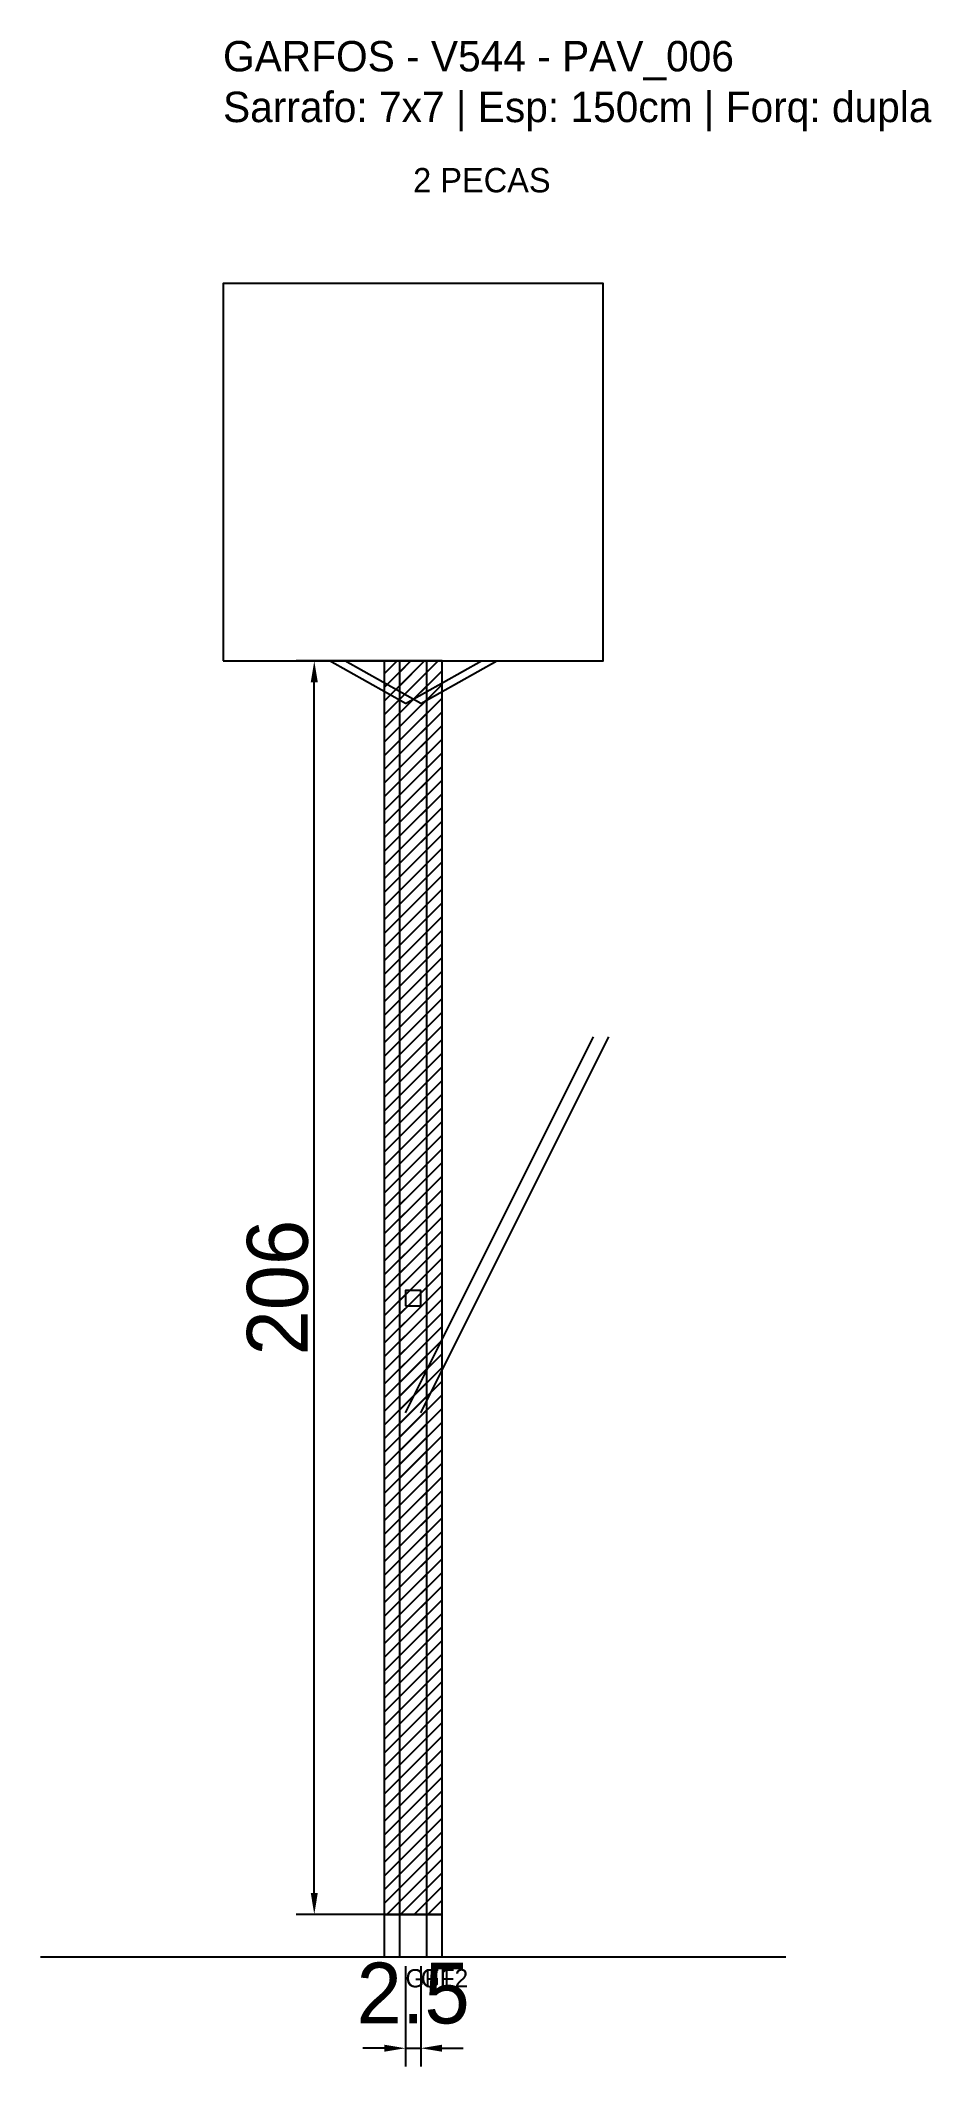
# Model space of a CAD drawing. Header units: metres. Extents: x -30 to 116, y -25 to 308.
import ezdxf

# ---------------------------------------------------------------- set-up
doc = ezdxf.new("R2010")
doc.units = ezdxf.units.M
for name, color, linetype in [('BARRA_ANCORAGEM', 1, 'Continuous'), ('COTA', 241, 'Continuous'), ('GARFOS OK', 3, 'Continuous'), ('NOME DA VIGA', 6, 'Continuous'), ('SARR_7x7', 40, 'Continuous'), ('TIRAS REESCORAMENTO', 252, 'Continuous'), ('VIGAS', 3, 'Continuous')]:
    doc.layers.add(name, color=color, linetype=linetype)
doc.dimstyles.new('EZ DXF', dxfattribs={"dimtxt": 10, "dimasz": 3.5, "dimexe": 3, "dimexo": 1.5, "dimgap": 1, "dimtad": 1, "dimdec": 1, "dimdsep": 46, "dimcen": 2.5, "dimazin": 3, "dimtfac": 1, "dimtmove": 0, "dimatfit": 3})

msp = doc.modelspace()

# ---------------------------------------------------------------- hatches: boundary and pattern name
at = {"layer": 'COTA'}
h = msp.add_hatch(dxfattribs=at)
h.set_pattern_fill('ANSI31', scale=0.5)
h.paths.add_polyline_path([(26.5, 0), (33.5, 0), (33.5, 206), (26.5, 206)])
h = msp.add_hatch(dxfattribs=at)
h.set_pattern_fill('ANSI31', scale=0.5)
h.paths.add_polyline_path([(29, 0), (36, 0), (36, 206), (29, 206)])

# ---------------------------------------------------------------- linework, layer by layer
at = {"layer": 'BARRA_ANCORAGEM'}
for p, q in [((30, 82.4), (60.9, 144.2)), ((32.5, 82.4), (63.4, 144.2))]:
    msp.add_line(p, q, dxfattribs=at)
at = {"layer": 'GARFOS OK'}
for p, q in [((30, 199), (17.5, 206)), ((17.5, 206), (42.5, 206)), ((32.5, 199), (20, 206)), ((20, 206), (45, 206)), ((30, 199), (42.5, 206)), ((32.5, 199), (45, 206))]:
    msp.add_line(p, q, dxfattribs=at)
at = {"layer": 'GARFOS OK', "linetype": 'CONTINUOUS'}
msp.add_line((-30, -7), (92.5, -7), dxfattribs=at)
at = {"layer": 'GARFOS OK'}
for points in [[(26.5, 0), (33.5, 0), (33.5, 206), (26.5, 206), (26.5, 0)], [(29, 0), (36, 0), (36, 206), (29, 206), (29, 0)]]:
    msp.add_lwpolyline(points, dxfattribs=at)
at = {"layer": 'SARR_7x7'}
for points in [[(26.5, -7), (33.5, -7), (33.5, 0), (26.5, 0), (26.5, -7)], [(29, -7), (36, -7), (36, 0), (29, 0), (29, -7)]]:
    msp.add_lwpolyline(points, dxfattribs=at)
at = {"layer": 'TIRAS REESCORAMENTO'}
msp.add_lwpolyline([(30, 100), (32.5, 100), (32.5, 102.5), (30, 102.5), (30, 100)], dxfattribs=at)
at = {"layer": 'VIGAS'}
msp.add_lwpolyline([(0, 206), (62.5, 206), (62.5, 268), (0, 268), (0, 206)], dxfattribs=at)

# ---------------------------------------------------------------- texts
at = {"layer": 'NOME DA VIGA'}
for s, height, p in [('2 PECAS', 4, (31.25, 283)), ('GF1', 3, (30, -12)), ('GF2', 3, (32.5, -12))]:
    msp.add_text(s, height=height, dxfattribs=at).set_placement(p)
at = {"layer": 'NOME DA VIGA', "insert": (0, 293), "char_height": 5, "attachment_point": 7}
msp.add_mtext('GARFOS - V544 - PAV_006\\PSarrafo: 7x7 | Esp: 150cm | Forq: dupla', dxfattribs=at)

# ---------------------------------------------------------------- dimensions: what is measured, and where the dimension line sits
at = {"layer": 'COTA'}
msp.add_linear_dim(base=(15, 0), p1=(30, 0), p2=(30, 206), angle=90, dimstyle='EZ DXF', dxfattribs=at).render()
msp.add_linear_dim(base=(30, -22), p1=(30, -7), p2=(32.5, -7), dimstyle='EZ DXF', dxfattribs=at).render()

doc.saveas('drawing.dxf')
